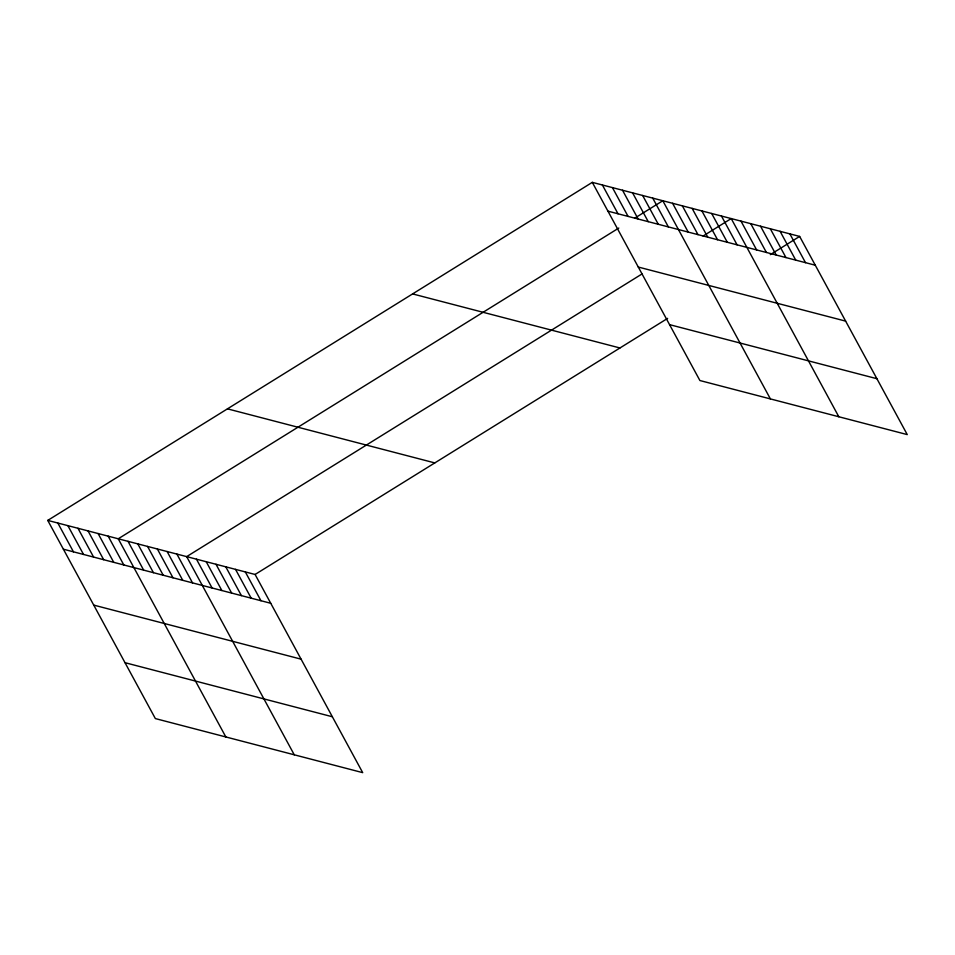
<?xml version="1.0" encoding="UTF-8"?>
<svg xmlns="http://www.w3.org/2000/svg" width="955" height="955" viewBox="0 0 955 955"><rect width="100%" height="100%" fill="white"/><g stroke="black" fill="none" stroke-linecap="round" stroke-linejoin="round"><path stroke-width="1.43" d="M47.75 520.403L255.092 574.468L362.697 772.643L155.355 718.578L47.75 520.403L592.303 182.357L799.645 236.422L907.25 434.597L699.908 380.532L592.303 182.357M618.792 228.054L118.241 538.787L225.846 736.962M634.681 218.194L662.806 200.741L770.399 398.915M641.987 273.978L186.667 556.622L294.271 754.808M703.107 236.028L731.22 218.576L838.824 416.762M255.092 574.468L667.617 318.385M770.303 254.639L799.645 236.422M607.941 211.151L815.284 265.215M638.286 267.042L845.629 321.119M669.562 324.64L876.905 378.705M412.608 293.913L619.95 347.978M227.457 408.847L434.8 462.912M63.388 549.197L270.731 603.274M93.733 605.1L301.076 659.165M124.998 662.686L332.34 716.751M789.869 233.868L805.507 262.673M780.104 231.325L795.73 260.118M770.327 228.77L785.965 257.575M760.55 226.228L776.188 255.021M750.773 223.673L766.411 252.478M740.996 221.13L756.635 249.924M721.455 216.033L737.081 244.826M711.678 213.478L727.316 242.284M701.901 210.936L717.539 239.729M692.124 208.381L707.762 237.186M682.348 205.838L697.986 234.632M672.583 203.284L688.209 232.089M652.731 198.115L668.369 226.908M642.655 195.489L658.293 224.282M632.592 192.862L648.23 221.656M622.517 190.236L638.155 219.029M612.442 187.61L628.08 216.403M602.378 184.984L618.016 213.777M245.316 571.926L260.954 600.719M235.539 569.371L251.177 598.164M225.774 566.828L241.4 595.622M215.997 564.274L231.635 593.067M206.22 561.719L221.858 590.524M196.444 559.176L212.082 587.97M176.89 554.079L192.528 582.872M167.125 551.524L182.751 580.33M157.348 548.982L172.986 577.775M147.571 546.427L163.21 575.232M137.795 543.884L153.433 572.678M128.018 541.33L143.656 570.135M108.178 536.161L123.816 564.954M98.102 533.535L113.741 562.328M88.039 530.908L103.665 559.702M77.964 528.282L93.602 557.075M67.889 525.656L83.527 554.449M57.825 523.03L73.451 551.823"/></g></svg>
